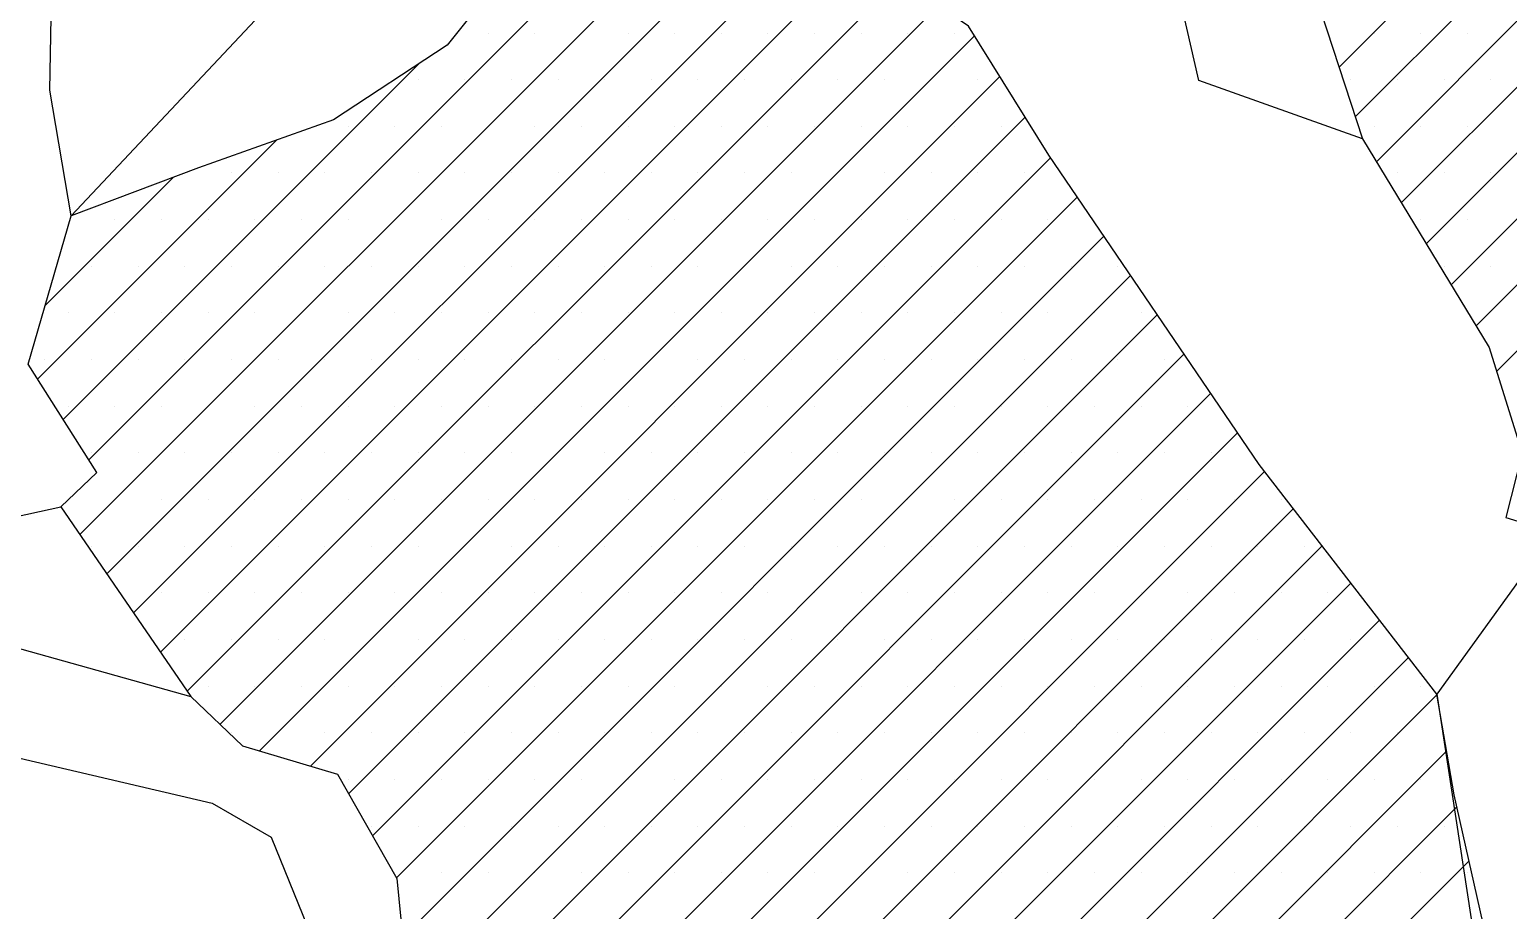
# Model space of a CAD drawing. Header units: metres. Extents: x -13.19 to -9.5, y -12.32 to -7.8.
# Drawn here: x -11.4791 to -11.0828, y -10.9476 to -10.7116 of the extents above; entities that cross this region are included whole.
import ezdxf

# ---------------------------------------------------------------- set-up
doc = ezdxf.new("R2010")
doc.units = ezdxf.units.M
doc.header["$LTSCALE"] = 25
doc.header["$MEASUREMENT"] = 0
doc.linetypes.add('STRICHPUNKTX2', pattern=[2, 1, -0.5, 0, -0.5])
doc.layers.get('0').update_dxf_attribs({"linetype": 'CONTINUOUS'})
for name, color, linetype in [('FEUER', 1, 'CONTINUOUS'), ('GRABUNGSGRENZE', 3, 'STRICHPUNKTX2'), ('STEINE', 4, 'CONTINUOUS'), ('STEINESCHRAFF', 4, 'CONTINUOUS')]:
    doc.layers.add(name, color=color, linetype=linetype)

# ---------------------------------------------------------------- blocks, each defined once
blk = doc.blocks.new('*X2')
at = {"color": 0}
for p, q in [((-1112.82, -1072.161), (-1095.228, -1054.57)), ((-1112.385, -1073.494), (-1094.228, -1055.337)), ((-1111.821, -1074.697), (-1093.228, -1056.105)), ((-1111.152, -1075.797), (-1092.228, -1056.873)), ((-1110.484, -1076.896), (-1091.252, -1057.664)), ((-1109.816, -1077.996), (-1090.361, -1058.541)), ((-1109.147, -1079.095), (-1089.469, -1059.417)), ((-1108.596, -1080.312), (-1088.577, -1060.293)), ((-1146.324, -1082.684), (-1129.832, -1066.193)), ((-1146.562, -1084.69), (-1128.803, -1066.931)), ((-1145.843, -1085.739), (-1127.753, -1067.649)), ((-1145.125, -1086.788), (-1126.703, -1068.367)), ((-1144.406, -1087.837), (-1125.653, -1069.084)), ((-1143.687, -1088.886), (-1124.603, -1069.802)), ((-1142.809, -1089.776), (-1123.553, -1070.52)), ((-1141.751, -1090.486), (-1122.591, -1071.326)), ((-1147.011, -1081.604), (-1137.48, -1072.072)), ((-1140.387, -1090.89), (-1121.913, -1072.416)), ((-1139.359, -1091.63), (-1121.235, -1073.505)), ((-1147.699, -1080.524), (-1141.288, -1074.113)), ((-1138.719, -1092.757), (-1120.554, -1074.592)), ((-1147.495, -1078.552), (-1144.055, -1075.112)), ((-1138.078, -1093.884), (-1119.839, -1075.644)), ((-1137.913, -1095.487), (-1119.123, -1076.697)), ((-1138.312, -1097.653), (-1118.408, -1077.749)), ((-1138.351, -1099.46), (-1117.692, -1078.801)), ((-1137.691, -1100.568), (-1116.977, -1079.854)), ((-1136.989, -1101.633), (-1116.261, -1080.906)), ((-1136.44, -1102.852), (-1115.546, -1081.958)), ((-1136.069, -1104.249), (-1114.82, -1083)), ((-1135.491, -1105.439), (-1114.048, -1083.996)), ((-1134.684, -1106.399), (-1113.277, -1084.993)), ((-1133.512, -1106.996), (-1112.506, -1085.989)), ((-1131.366, -1106.617), (-1111.734, -1086.986)), ((-1128.91, -1105.929), (-1110.963, -1087.982)), ((-1126.403, -1105.19), (-1110.199, -1088.986)), ((-1123.885, -1104.44), (-1109.938, -1090.492)), ((-1121.368, -1103.69), (-1109.662, -1091.984)), ((-1118.85, -1102.94), (-1109.336, -1093.426))]:
    blk.add_line(p, q, dxfattribs=at)
blk = doc.blocks.new('*X6')
at = {"color": 0}
for p, q in [((-1135.625, -1071.25), (-1135.625, -1071.25)), ((-1134.375, -1071.25), (-1134.375, -1071.25)), ((-1133.125, -1071.25), (-1133.125, -1071.25)), ((-1131.875, -1071.25), (-1131.875, -1071.25)), ((-1130.625, -1071.25), (-1130.625, -1071.25)), ((-1129.375, -1071.25), (-1129.375, -1071.25)), ((-1128.125, -1071.25), (-1128.125, -1071.25)), ((-1126.875, -1071.25), (-1126.875, -1071.25)), ((-1125.625, -1071.25), (-1125.625, -1071.25)), ((-1124.375, -1071.25), (-1124.375, -1071.25)), ((-1123.125, -1071.25), (-1123.125, -1071.25)), ((-1111.875, -1071.25), (-1111.875, -1071.25)), ((-1110.625, -1071.25), (-1110.625, -1071.25)), ((-1109.375, -1071.25), (-1109.375, -1071.25)), ((-1137.5, -1072.5), (-1137.5, -1072.5)), ((-1136.25, -1072.5), (-1136.25, -1072.5)), ((-1135, -1072.5), (-1135, -1072.5)), ((-1133.75, -1072.5), (-1133.75, -1072.5)), ((-1132.5, -1072.5), (-1132.5, -1072.5)), ((-1131.25, -1072.5), (-1131.25, -1072.5)), ((-1130, -1072.5), (-1130, -1072.5)), ((-1128.75, -1072.5), (-1128.75, -1072.5)), ((-1127.5, -1072.5), (-1127.5, -1072.5)), ((-1126.25, -1072.5), (-1126.25, -1072.5)), ((-1125, -1072.5), (-1125, -1072.5)), ((-1123.75, -1072.5), (-1123.75, -1072.5)), ((-1122.5, -1072.5), (-1122.5, -1072.5)), ((-1112.5, -1072.5), (-1112.5, -1072.5)), ((-1111.25, -1072.5), (-1111.25, -1072.5)), ((-1110, -1072.5), (-1110, -1072.5)), ((-1108.75, -1072.5), (-1108.75, -1072.5)), ((-1139.375, -1073.75), (-1139.375, -1073.75)), ((-1138.125, -1073.75), (-1138.125, -1073.75)), ((-1136.875, -1073.75), (-1136.875, -1073.75)), ((-1135.625, -1073.75), (-1135.625, -1073.75)), ((-1134.375, -1073.75), (-1134.375, -1073.75)), ((-1133.125, -1073.75), (-1133.125, -1073.75)), ((-1131.875, -1073.75), (-1131.875, -1073.75)), ((-1130.625, -1073.75), (-1130.625, -1073.75)), ((-1129.375, -1073.75), (-1129.375, -1073.75)), ((-1128.125, -1073.75), (-1128.125, -1073.75)), ((-1126.875, -1073.75), (-1126.875, -1073.75)), ((-1125.625, -1073.75), (-1125.625, -1073.75)), ((-1124.375, -1073.75), (-1124.375, -1073.75)), ((-1123.125, -1073.75), (-1123.125, -1073.75)), ((-1121.875, -1073.75), (-1121.875, -1073.75)), ((-1111.875, -1073.75), (-1111.875, -1073.75)), ((-1110.625, -1073.75), (-1110.625, -1073.75)), ((-1109.375, -1073.75), (-1109.375, -1073.75)), ((-1143.75, -1075), (-1143.75, -1075)), ((-1142.5, -1075), (-1142.5, -1075)), ((-1141.25, -1075), (-1141.25, -1075)), ((-1140, -1075), (-1140, -1075)), ((-1138.75, -1075), (-1138.75, -1075)), ((-1137.5, -1075), (-1137.5, -1075)), ((-1136.25, -1075), (-1136.25, -1075)), ((-1135, -1075), (-1135, -1075)), ((-1133.75, -1075), (-1133.75, -1075)), ((-1132.5, -1075), (-1132.5, -1075)), ((-1131.25, -1075), (-1131.25, -1075)), ((-1130, -1075), (-1130, -1075)), ((-1128.75, -1075), (-1128.75, -1075)), ((-1127.5, -1075), (-1127.5, -1075)), ((-1126.25, -1075), (-1126.25, -1075)), ((-1125, -1075), (-1125, -1075)), ((-1123.75, -1075), (-1123.75, -1075)), ((-1122.5, -1075), (-1122.5, -1075)), ((-1121.25, -1075), (-1121.25, -1075)), ((-1111.25, -1075), (-1111.25, -1075)), ((-1110, -1075), (-1110, -1075)), ((-1108.75, -1075), (-1108.75, -1075)), ((-1145.625, -1076.25), (-1145.625, -1076.25)), ((-1144.375, -1076.25), (-1144.375, -1076.25)), ((-1143.125, -1076.25), (-1143.125, -1076.25)), ((-1141.875, -1076.25), (-1141.875, -1076.25)), ((-1140.625, -1076.25), (-1140.625, -1076.25)), ((-1139.375, -1076.25), (-1139.375, -1076.25)), ((-1138.125, -1076.25), (-1138.125, -1076.25)), ((-1136.875, -1076.25), (-1136.875, -1076.25)), ((-1135.625, -1076.25), (-1135.625, -1076.25)), ((-1134.375, -1076.25), (-1134.375, -1076.25)), ((-1133.125, -1076.25), (-1133.125, -1076.25)), ((-1131.875, -1076.25), (-1131.875, -1076.25)), ((-1130.625, -1076.25), (-1130.625, -1076.25)), ((-1129.375, -1076.25), (-1129.375, -1076.25)), ((-1128.125, -1076.25), (-1128.125, -1076.25)), ((-1126.875, -1076.25), (-1126.875, -1076.25)), ((-1125.625, -1076.25), (-1125.625, -1076.25)), ((-1124.375, -1076.25), (-1124.375, -1076.25)), ((-1123.125, -1076.25), (-1123.125, -1076.25)), ((-1121.875, -1076.25), (-1121.875, -1076.25)), ((-1120.625, -1076.25), (-1120.625, -1076.25)), ((-1110.625, -1076.25), (-1110.625, -1076.25)), ((-1109.375, -1076.25), (-1109.375, -1076.25)), ((-1146.25, -1077.5), (-1146.25, -1077.5)), ((-1145, -1077.5), (-1145, -1077.5)), ((-1143.75, -1077.5), (-1143.75, -1077.5)), ((-1142.5, -1077.5), (-1142.5, -1077.5)), ((-1141.25, -1077.5), (-1141.25, -1077.5)), ((-1140, -1077.5), (-1140, -1077.5)), ((-1138.75, -1077.5), (-1138.75, -1077.5)), ((-1137.5, -1077.5), (-1137.5, -1077.5)), ((-1136.25, -1077.5), (-1136.25, -1077.5)), ((-1135, -1077.5), (-1135, -1077.5)), ((-1133.75, -1077.5), (-1133.75, -1077.5)), ((-1132.5, -1077.5), (-1132.5, -1077.5)), ((-1131.25, -1077.5), (-1131.25, -1077.5)), ((-1130, -1077.5), (-1130, -1077.5)), ((-1128.75, -1077.5), (-1128.75, -1077.5)), ((-1127.5, -1077.5), (-1127.5, -1077.5)), ((-1126.25, -1077.5), (-1126.25, -1077.5)), ((-1125, -1077.5), (-1125, -1077.5)), ((-1123.75, -1077.5), (-1123.75, -1077.5)), ((-1122.5, -1077.5), (-1122.5, -1077.5)), ((-1121.25, -1077.5), (-1121.25, -1077.5)), ((-1120, -1077.5), (-1120, -1077.5)), ((-1118.75, -1077.5), (-1118.75, -1077.5)), ((-1110, -1077.5), (-1110, -1077.5)), ((-1108.75, -1077.5), (-1108.75, -1077.5)), ((-1146.875, -1078.75), (-1146.875, -1078.75)), ((-1145.625, -1078.75), (-1145.625, -1078.75)), ((-1144.375, -1078.75), (-1144.375, -1078.75)), ((-1143.125, -1078.75), (-1143.125, -1078.75)), ((-1141.875, -1078.75), (-1141.875, -1078.75)), ((-1140.625, -1078.75), (-1140.625, -1078.75)), ((-1139.375, -1078.75), (-1139.375, -1078.75)), ((-1138.125, -1078.75), (-1138.125, -1078.75)), ((-1136.875, -1078.75), (-1136.875, -1078.75)), ((-1135.625, -1078.75), (-1135.625, -1078.75)), ((-1134.375, -1078.75), (-1134.375, -1078.75)), ((-1133.125, -1078.75), (-1133.125, -1078.75)), ((-1131.875, -1078.75), (-1131.875, -1078.75)), ((-1130.625, -1078.75), (-1130.625, -1078.75)), ((-1129.375, -1078.75), (-1129.375, -1078.75)), ((-1128.125, -1078.75), (-1128.125, -1078.75)), ((-1126.875, -1078.75), (-1126.875, -1078.75)), ((-1125.625, -1078.75), (-1125.625, -1078.75)), ((-1124.375, -1078.75), (-1124.375, -1078.75)), ((-1123.125, -1078.75), (-1123.125, -1078.75)), ((-1121.875, -1078.75), (-1121.875, -1078.75)), ((-1120.625, -1078.75), (-1120.625, -1078.75)), ((-1119.375, -1078.75), (-1119.375, -1078.75)), ((-1118.125, -1078.75), (-1118.125, -1078.75)), ((-1147.5, -1080), (-1147.5, -1080)), ((-1146.25, -1080), (-1146.25, -1080)), ((-1145, -1080), (-1145, -1080)), ((-1143.75, -1080), (-1143.75, -1080)), ((-1142.5, -1080), (-1142.5, -1080)), ((-1141.25, -1080), (-1141.25, -1080)), ((-1140, -1080), (-1140, -1080)), ((-1138.75, -1080), (-1138.75, -1080)), ((-1137.5, -1080), (-1137.5, -1080)), ((-1136.25, -1080), (-1136.25, -1080)), ((-1135, -1080), (-1135, -1080)), ((-1133.75, -1080), (-1133.75, -1080)), ((-1132.5, -1080), (-1132.5, -1080)), ((-1131.25, -1080), (-1131.25, -1080)), ((-1130, -1080), (-1130, -1080)), ((-1128.75, -1080), (-1128.75, -1080)), ((-1127.5, -1080), (-1127.5, -1080)), ((-1126.25, -1080), (-1126.25, -1080)), ((-1125, -1080), (-1125, -1080)), ((-1123.75, -1080), (-1123.75, -1080)), ((-1122.5, -1080), (-1122.5, -1080)), ((-1121.25, -1080), (-1121.25, -1080)), ((-1120, -1080), (-1120, -1080)), ((-1118.75, -1080), (-1118.75, -1080)), ((-1117.5, -1080), (-1117.5, -1080)), ((-1146.875, -1081.25), (-1146.875, -1081.25)), ((-1145.625, -1081.25), (-1145.625, -1081.25)), ((-1144.375, -1081.25), (-1144.375, -1081.25)), ((-1143.125, -1081.25), (-1143.125, -1081.25)), ((-1141.875, -1081.25), (-1141.875, -1081.25)), ((-1140.625, -1081.25), (-1140.625, -1081.25)), ((-1139.375, -1081.25), (-1139.375, -1081.25)), ((-1138.125, -1081.25), (-1138.125, -1081.25)), ((-1136.875, -1081.25), (-1136.875, -1081.25)), ((-1135.625, -1081.25), (-1135.625, -1081.25)), ((-1134.375, -1081.25), (-1134.375, -1081.25)), ((-1133.125, -1081.25), (-1133.125, -1081.25)), ((-1131.875, -1081.25), (-1131.875, -1081.25)), ((-1130.625, -1081.25), (-1130.625, -1081.25)), ((-1129.375, -1081.25), (-1129.375, -1081.25)), ((-1128.125, -1081.25), (-1128.125, -1081.25)), ((-1126.875, -1081.25), (-1126.875, -1081.25)), ((-1125.625, -1081.25), (-1125.625, -1081.25)), ((-1124.375, -1081.25), (-1124.375, -1081.25)), ((-1123.125, -1081.25), (-1123.125, -1081.25)), ((-1121.875, -1081.25), (-1121.875, -1081.25)), ((-1120.625, -1081.25), (-1120.625, -1081.25)), ((-1119.375, -1081.25), (-1119.375, -1081.25)), ((-1118.125, -1081.25), (-1118.125, -1081.25)), ((-1116.875, -1081.25), (-1116.875, -1081.25)), ((-1146.25, -1082.5), (-1146.25, -1082.5)), ((-1145, -1082.5), (-1145, -1082.5)), ((-1143.75, -1082.5), (-1143.75, -1082.5)), ((-1142.5, -1082.5), (-1142.5, -1082.5)), ((-1141.25, -1082.5), (-1141.25, -1082.5)), ((-1140, -1082.5), (-1140, -1082.5)), ((-1138.75, -1082.5), (-1138.75, -1082.5)), ((-1137.5, -1082.5), (-1137.5, -1082.5)), ((-1136.25, -1082.5), (-1136.25, -1082.5)), ((-1135, -1082.5), (-1135, -1082.5)), ((-1133.75, -1082.5), (-1133.75, -1082.5)), ((-1132.5, -1082.5), (-1132.5, -1082.5)), ((-1131.25, -1082.5), (-1131.25, -1082.5)), ((-1130, -1082.5), (-1130, -1082.5)), ((-1128.75, -1082.5), (-1128.75, -1082.5)), ((-1127.5, -1082.5), (-1127.5, -1082.5)), ((-1126.25, -1082.5), (-1126.25, -1082.5)), ((-1125, -1082.5), (-1125, -1082.5)), ((-1123.75, -1082.5), (-1123.75, -1082.5)), ((-1122.5, -1082.5), (-1122.5, -1082.5)), ((-1121.25, -1082.5), (-1121.25, -1082.5)), ((-1120, -1082.5), (-1120, -1082.5)), ((-1118.75, -1082.5), (-1118.75, -1082.5)), ((-1117.5, -1082.5), (-1117.5, -1082.5)), ((-1116.25, -1082.5), (-1116.25, -1082.5)), ((-1145.625, -1083.75), (-1145.625, -1083.75)), ((-1144.375, -1083.75), (-1144.375, -1083.75)), ((-1143.125, -1083.75), (-1143.125, -1083.75)), ((-1141.875, -1083.75), (-1141.875, -1083.75)), ((-1140.625, -1083.75), (-1140.625, -1083.75)), ((-1139.375, -1083.75), (-1139.375, -1083.75)), ((-1138.125, -1083.75), (-1138.125, -1083.75)), ((-1136.875, -1083.75), (-1136.875, -1083.75)), ((-1135.625, -1083.75), (-1135.625, -1083.75)), ((-1134.375, -1083.75), (-1134.375, -1083.75)), ((-1133.125, -1083.75), (-1133.125, -1083.75)), ((-1131.875, -1083.75), (-1131.875, -1083.75)), ((-1130.625, -1083.75), (-1130.625, -1083.75)), ((-1129.375, -1083.75), (-1129.375, -1083.75)), ((-1128.125, -1083.75), (-1128.125, -1083.75)), ((-1126.875, -1083.75), (-1126.875, -1083.75)), ((-1125.625, -1083.75), (-1125.625, -1083.75)), ((-1124.375, -1083.75), (-1124.375, -1083.75)), ((-1123.125, -1083.75), (-1123.125, -1083.75)), ((-1121.875, -1083.75), (-1121.875, -1083.75)), ((-1120.625, -1083.75), (-1120.625, -1083.75)), ((-1119.375, -1083.75), (-1119.375, -1083.75)), ((-1118.125, -1083.75), (-1118.125, -1083.75)), ((-1116.875, -1083.75), (-1116.875, -1083.75)), ((-1115.625, -1083.75), (-1115.625, -1083.75)), ((-1114.375, -1083.75), (-1114.375, -1083.75)), ((-1146.25, -1085), (-1146.25, -1085)), ((-1145, -1085), (-1145, -1085)), ((-1143.75, -1085), (-1143.75, -1085)), ((-1142.5, -1085), (-1142.5, -1085)), ((-1141.25, -1085), (-1141.25, -1085)), ((-1140, -1085), (-1140, -1085)), ((-1138.75, -1085), (-1138.75, -1085)), ((-1137.5, -1085), (-1137.5, -1085)), ((-1136.25, -1085), (-1136.25, -1085)), ((-1135, -1085), (-1135, -1085)), ((-1133.75, -1085), (-1133.75, -1085)), ((-1132.5, -1085), (-1132.5, -1085)), ((-1131.25, -1085), (-1131.25, -1085)), ((-1130, -1085), (-1130, -1085)), ((-1128.75, -1085), (-1128.75, -1085)), ((-1127.5, -1085), (-1127.5, -1085)), ((-1126.25, -1085), (-1126.25, -1085)), ((-1125, -1085), (-1125, -1085)), ((-1123.75, -1085), (-1123.75, -1085)), ((-1122.5, -1085), (-1122.5, -1085)), ((-1121.25, -1085), (-1121.25, -1085)), ((-1120, -1085), (-1120, -1085)), ((-1118.75, -1085), (-1118.75, -1085)), ((-1117.5, -1085), (-1117.5, -1085)), ((-1116.25, -1085), (-1116.25, -1085)), ((-1115, -1085), (-1115, -1085)), ((-1113.75, -1085), (-1113.75, -1085)), ((-1144.375, -1086.25), (-1144.375, -1086.25)), ((-1143.125, -1086.25), (-1143.125, -1086.25)), ((-1141.875, -1086.25), (-1141.875, -1086.25)), ((-1140.625, -1086.25), (-1140.625, -1086.25)), ((-1139.375, -1086.25), (-1139.375, -1086.25)), ((-1138.125, -1086.25), (-1138.125, -1086.25)), ((-1136.875, -1086.25), (-1136.875, -1086.25)), ((-1135.625, -1086.25), (-1135.625, -1086.25)), ((-1134.375, -1086.25), (-1134.375, -1086.25)), ((-1133.125, -1086.25), (-1133.125, -1086.25)), ((-1131.875, -1086.25), (-1131.875, -1086.25)), ((-1130.625, -1086.25), (-1130.625, -1086.25)), ((-1129.375, -1086.25), (-1129.375, -1086.25)), ((-1128.125, -1086.25), (-1128.125, -1086.25)), ((-1126.875, -1086.25), (-1126.875, -1086.25)), ((-1125.625, -1086.25), (-1125.625, -1086.25)), ((-1124.375, -1086.25), (-1124.375, -1086.25)), ((-1123.125, -1086.25), (-1123.125, -1086.25)), ((-1121.875, -1086.25), (-1121.875, -1086.25)), ((-1120.625, -1086.25), (-1120.625, -1086.25)), ((-1119.375, -1086.25), (-1119.375, -1086.25)), ((-1118.125, -1086.25), (-1118.125, -1086.25)), ((-1116.875, -1086.25), (-1116.875, -1086.25)), ((-1115.625, -1086.25), (-1115.625, -1086.25)), ((-1114.375, -1086.25), (-1114.375, -1086.25)), ((-1113.125, -1086.25), (-1113.125, -1086.25)), ((-1143.75, -1087.5), (-1143.75, -1087.5)), ((-1142.5, -1087.5), (-1142.5, -1087.5)), ((-1141.25, -1087.5), (-1141.25, -1087.5)), ((-1140, -1087.5), (-1140, -1087.5)), ((-1138.75, -1087.5), (-1138.75, -1087.5)), ((-1137.5, -1087.5), (-1137.5, -1087.5)), ((-1136.25, -1087.5), (-1136.25, -1087.5)), ((-1135, -1087.5), (-1135, -1087.5)), ((-1133.75, -1087.5), (-1133.75, -1087.5)), ((-1132.5, -1087.5), (-1132.5, -1087.5)), ((-1131.25, -1087.5), (-1131.25, -1087.5)), ((-1130, -1087.5), (-1130, -1087.5)), ((-1128.75, -1087.5), (-1128.75, -1087.5)), ((-1127.5, -1087.5), (-1127.5, -1087.5)), ((-1126.25, -1087.5), (-1126.25, -1087.5)), ((-1125, -1087.5), (-1125, -1087.5)), ((-1123.75, -1087.5), (-1123.75, -1087.5)), ((-1122.5, -1087.5), (-1122.5, -1087.5)), ((-1121.25, -1087.5), (-1121.25, -1087.5)), ((-1120, -1087.5), (-1120, -1087.5)), ((-1118.75, -1087.5), (-1118.75, -1087.5)), ((-1117.5, -1087.5), (-1117.5, -1087.5)), ((-1116.25, -1087.5), (-1116.25, -1087.5)), ((-1115, -1087.5), (-1115, -1087.5)), ((-1113.75, -1087.5), (-1113.75, -1087.5)), ((-1112.5, -1087.5), (-1112.5, -1087.5)), ((-1143.125, -1088.75), (-1143.125, -1088.75)), ((-1141.875, -1088.75), (-1141.875, -1088.75)), ((-1140.625, -1088.75), (-1140.625, -1088.75)), ((-1139.375, -1088.75), (-1139.375, -1088.75)), ((-1138.125, -1088.75), (-1138.125, -1088.75)), ((-1136.875, -1088.75), (-1136.875, -1088.75)), ((-1135.625, -1088.75), (-1135.625, -1088.75)), ((-1134.375, -1088.75), (-1134.375, -1088.75)), ((-1133.125, -1088.75), (-1133.125, -1088.75)), ((-1131.875, -1088.75), (-1131.875, -1088.75)), ((-1130.625, -1088.75), (-1130.625, -1088.75)), ((-1129.375, -1088.75), (-1129.375, -1088.75)), ((-1128.125, -1088.75), (-1128.125, -1088.75)), ((-1126.875, -1088.75), (-1126.875, -1088.75)), ((-1125.625, -1088.75), (-1125.625, -1088.75)), ((-1124.375, -1088.75), (-1124.375, -1088.75)), ((-1123.125, -1088.75), (-1123.125, -1088.75)), ((-1121.875, -1088.75), (-1121.875, -1088.75)), ((-1120.625, -1088.75), (-1120.625, -1088.75)), ((-1119.375, -1088.75), (-1119.375, -1088.75)), ((-1118.125, -1088.75), (-1118.125, -1088.75)), ((-1116.875, -1088.75), (-1116.875, -1088.75)), ((-1115.625, -1088.75), (-1115.625, -1088.75)), ((-1114.375, -1088.75), (-1114.375, -1088.75)), ((-1113.125, -1088.75), (-1113.125, -1088.75)), ((-1111.875, -1088.75), (-1111.875, -1088.75)), ((-1110.625, -1088.75), (-1110.625, -1088.75)), ((-1142.5, -1090), (-1142.5, -1090)), ((-1141.25, -1090), (-1141.25, -1090)), ((-1140, -1090), (-1140, -1090)), ((-1138.75, -1090), (-1138.75, -1090)), ((-1137.5, -1090), (-1137.5, -1090)), ((-1136.25, -1090), (-1136.25, -1090)), ((-1135, -1090), (-1135, -1090)), ((-1133.75, -1090), (-1133.75, -1090)), ((-1132.5, -1090), (-1132.5, -1090)), ((-1131.25, -1090), (-1131.25, -1090)), ((-1130, -1090), (-1130, -1090)), ((-1128.75, -1090), (-1128.75, -1090)), ((-1127.5, -1090), (-1127.5, -1090)), ((-1126.25, -1090), (-1126.25, -1090)), ((-1125, -1090), (-1125, -1090)), ((-1123.75, -1090), (-1123.75, -1090)), ((-1122.5, -1090), (-1122.5, -1090)), ((-1121.25, -1090), (-1121.25, -1090)), ((-1120, -1090), (-1120, -1090)), ((-1118.75, -1090), (-1118.75, -1090)), ((-1117.5, -1090), (-1117.5, -1090)), ((-1116.25, -1090), (-1116.25, -1090)), ((-1115, -1090), (-1115, -1090)), ((-1113.75, -1090), (-1113.75, -1090)), ((-1112.5, -1090), (-1112.5, -1090)), ((-1111.25, -1090), (-1111.25, -1090)), ((-1139.375, -1091.25), (-1139.375, -1091.25)), ((-1138.125, -1091.25), (-1138.125, -1091.25)), ((-1136.875, -1091.25), (-1136.875, -1091.25)), ((-1135.625, -1091.25), (-1135.625, -1091.25)), ((-1134.375, -1091.25), (-1134.375, -1091.25)), ((-1133.125, -1091.25), (-1133.125, -1091.25)), ((-1131.875, -1091.25), (-1131.875, -1091.25)), ((-1130.625, -1091.25), (-1130.625, -1091.25)), ((-1129.375, -1091.25), (-1129.375, -1091.25)), ((-1128.125, -1091.25), (-1128.125, -1091.25)), ((-1126.875, -1091.25), (-1126.875, -1091.25)), ((-1125.625, -1091.25), (-1125.625, -1091.25)), ((-1124.375, -1091.25), (-1124.375, -1091.25)), ((-1123.125, -1091.25), (-1123.125, -1091.25)), ((-1121.875, -1091.25), (-1121.875, -1091.25)), ((-1120.625, -1091.25), (-1120.625, -1091.25)), ((-1119.375, -1091.25), (-1119.375, -1091.25)), ((-1118.125, -1091.25), (-1118.125, -1091.25)), ((-1116.875, -1091.25), (-1116.875, -1091.25)), ((-1115.625, -1091.25), (-1115.625, -1091.25)), ((-1114.375, -1091.25), (-1114.375, -1091.25)), ((-1113.125, -1091.25), (-1113.125, -1091.25)), ((-1111.875, -1091.25), (-1111.875, -1091.25)), ((-1110.625, -1091.25), (-1110.625, -1091.25)), ((-1138.75, -1092.5), (-1138.75, -1092.5)), ((-1137.5, -1092.5), (-1137.5, -1092.5)), ((-1136.25, -1092.5), (-1136.25, -1092.5)), ((-1135, -1092.5), (-1135, -1092.5)), ((-1133.75, -1092.5), (-1133.75, -1092.5)), ((-1132.5, -1092.5), (-1132.5, -1092.5)), ((-1131.25, -1092.5), (-1131.25, -1092.5)), ((-1130, -1092.5), (-1130, -1092.5)), ((-1128.75, -1092.5), (-1128.75, -1092.5)), ((-1127.5, -1092.5), (-1127.5, -1092.5)), ((-1126.25, -1092.5), (-1126.25, -1092.5)), ((-1125, -1092.5), (-1125, -1092.5)), ((-1123.75, -1092.5), (-1123.75, -1092.5)), ((-1122.5, -1092.5), (-1122.5, -1092.5)), ((-1121.25, -1092.5), (-1121.25, -1092.5)), ((-1120, -1092.5), (-1120, -1092.5)), ((-1118.75, -1092.5), (-1118.75, -1092.5)), ((-1117.5, -1092.5), (-1117.5, -1092.5)), ((-1116.25, -1092.5), (-1116.25, -1092.5)), ((-1115, -1092.5), (-1115, -1092.5)), ((-1113.75, -1092.5), (-1113.75, -1092.5)), ((-1112.5, -1092.5), (-1112.5, -1092.5)), ((-1111.25, -1092.5), (-1111.25, -1092.5)), ((-1110, -1092.5), (-1110, -1092.5)), ((-1138.125, -1093.75), (-1138.125, -1093.75)), ((-1136.875, -1093.75), (-1136.875, -1093.75)), ((-1135.625, -1093.75), (-1135.625, -1093.75)), ((-1134.375, -1093.75), (-1134.375, -1093.75)), ((-1133.125, -1093.75), (-1133.125, -1093.75)), ((-1131.875, -1093.75), (-1131.875, -1093.75)), ((-1130.625, -1093.75), (-1130.625, -1093.75)), ((-1129.375, -1093.75), (-1129.375, -1093.75)), ((-1128.125, -1093.75), (-1128.125, -1093.75)), ((-1126.875, -1093.75), (-1126.875, -1093.75)), ((-1125.625, -1093.75), (-1125.625, -1093.75)), ((-1124.375, -1093.75), (-1124.375, -1093.75)), ((-1123.125, -1093.75), (-1123.125, -1093.75)), ((-1121.875, -1093.75), (-1121.875, -1093.75)), ((-1120.625, -1093.75), (-1120.625, -1093.75)), ((-1119.375, -1093.75), (-1119.375, -1093.75)), ((-1118.125, -1093.75), (-1118.125, -1093.75)), ((-1116.875, -1093.75), (-1116.875, -1093.75)), ((-1115.625, -1093.75), (-1115.625, -1093.75)), ((-1114.375, -1093.75), (-1114.375, -1093.75)), ((-1113.125, -1093.75), (-1113.125, -1093.75)), ((-1111.875, -1093.75), (-1111.875, -1093.75)), ((-1110.625, -1093.75), (-1110.625, -1093.75)), ((-1109.375, -1093.75), (-1109.375, -1093.75))]:
    blk.add_line(p, q, dxfattribs=at)

msp = doc.modelspace()

# ---------------------------------------------------------------- linework, layer by layer
at = {"layer": 'GRABUNGSGRENZE', "flags": 128}
msp.add_lwpolyline([(-9.8887, -9.0035), (-10.20705, -9.60543), (-10.3671, -9.84215), (-10.41322, -9.91571), (-10.83034, -10.63128), (-11.0743, -10.85137), (-11.10202, -10.88964), (-11.08533, -10.99866), (-11.40379, -11.55836)], dxfattribs=at)
at = {"layer": 'STEINE'}
for points in [[(-11.46794, -10.76145), (-11.40599, -10.69548), (-11.38279, -10.62506), (-11.37117, -10.59443), (-11.35846, -10.58572), (-11.37837, -10.5756), (-11.41507, -10.57726), (-11.44566, -10.57532), (-11.45485, -10.56975), (-11.49001, -10.57293), (-11.52061, -10.56845), (-11.54673, -10.53235)], [(-11.18725, -10.56729), (-11.18032, -10.60947), (-11.16301, -10.65029), (-11.14252, -10.67774), (-11.12191, -10.74087), (-11.08796, -10.79674), (-11.07909, -10.82506), (-11.08351, -10.84233), (-11.0464, -10.85367)], [(-11.56911, -10.69146), (-11.55573, -10.72913), (-11.55154, -10.76021), (-11.5396, -10.82236), (-11.50384, -10.8467), (-11.47073, -10.83945), (-11.46108, -10.83024), (-11.47953, -10.80125), (-11.46794, -10.76145), (-11.47367, -10.72783), (-11.47282, -10.67889), (-11.471, -10.61619), (-11.4777, -10.59379), (-11.49504, -10.59232), (-11.50871, -10.61734), (-11.52351, -10.6123), (-11.56225, -10.61345), (-11.58212, -10.61658), (-11.61766, -10.65544)], [(-11.08802, -10.9579), (-11.09734, -10.91664), (-11.10202, -10.88964), (-11.14964, -10.82813), (-11.206, -10.74524), (-11.22753, -10.71066), (-11.28987, -10.66806), (-11.31644, -10.64878), (-11.33481, -10.64324), (-11.34434, -10.68711), (-11.36718, -10.71573), (-11.39769, -10.73572), (-11.43384, -10.74859), (-11.46794, -10.76145)], [(-11.12191, -10.74087), (-11.1658, -10.72522), (-11.16995, -10.70689), (-11.14252, -10.67774)], [(-11.5396, -10.82236), (-11.52212, -10.86613), (-11.43589, -10.8903)], [(-11.47073, -10.83945), (-11.43589, -10.8903), (-11.42208, -10.9035), (-11.39657, -10.91106), (-11.38067, -10.93904), (-11.37908, -10.95534)], [(-11.57885, -10.96929), (-11.48171, -10.90677), (-11.43018, -10.91882), (-11.41435, -10.92794), (-11.39995, -10.96357), (-11.40502, -10.97327), (-11.40336, -11.01099), (-11.38592, -11.04151), (-11.38741, -11.05375), (-11.40929, -11.06453), (-11.43522, -11.08348), (-11.45295, -11.11463)]]:
    msp.add_lwpolyline(points, dxfattribs=at)

# ---------------------------------------------------------------- block references
at = {"layer": 'FEUER', "xscale": 0.01, "yscale": 0.01, "zscale": 0.01}
msp.add_blockref('*X2', (0, 0), dxfattribs=at)
at = {"layer": 'STEINESCHRAFF', "xscale": 0.01, "yscale": 0.01, "zscale": 0.01}
msp.add_blockref('*X6', (0, 0), dxfattribs=at)

doc.saveas('drawing.dxf')
